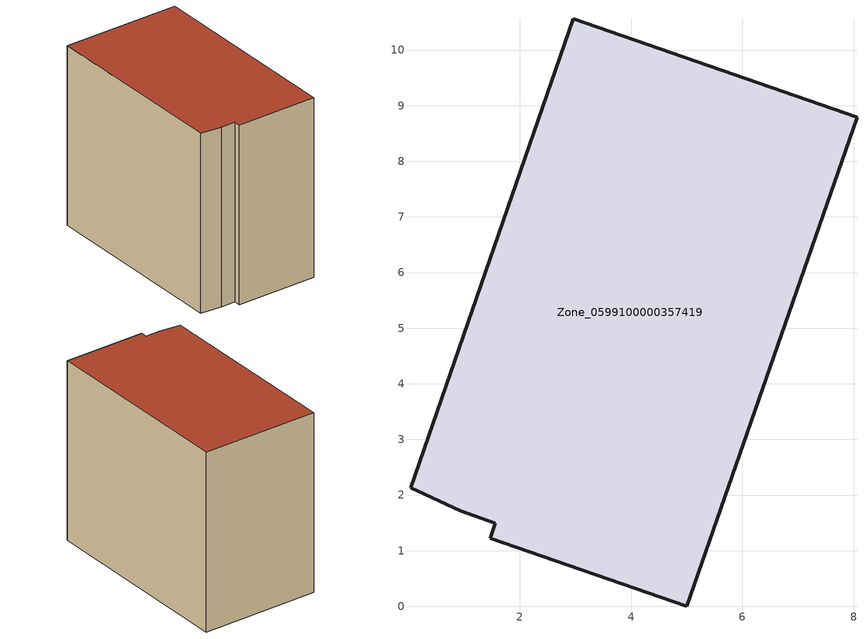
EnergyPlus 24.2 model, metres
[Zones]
Zone_0599100000357419
 floor ground (C_G): 1.56,1.49 0.93,1.71 0.03,2.13 2.96,10.56 8.06,8.79 5,0 1.47,1.22 z0
 wall outside (C_F): 1.47,1.22 5,0 8.06,8.79 2.96,10.56 0.03,2.13 0.93,1.71 1.56,1.49 1.47,1.22 z0:8.29
 roof outside (C_R): 0.93,1.71 1.56,1.49 1.47,1.22 5,0 8.06,8.79 2.96,10.56 0.03,2.13 z8.29
[BUILDING]
Pand.0599100000357419: North Axis=0; Terrain=City; Loads Convergence Tolerance Value=0.04; Temperature Convergence Tolerance Value=0.4; Solar Distribution=FullExterior; Maximum Number of Warmup Days=25; Minimum Number of Warmup Days=1
[Site:Location]
Rotterdam.The.Hague.AP_ZH_NLD Design_Conditions: Latitude=51.96; Longitude=4.45; Time Zone=1; Elevation=-4.5
[SITE:GROUNDTEMPERATURE:BUILDINGSURFACE]
18, 18, 18, 18, 18, 18, 18, 18, 18, 18, 18, 18
[MATERIAL] Thermal Absorptance=0.9; Solar Absorptance=0.7; Visible Absorptance=0.7
Name | Roughness | Thickness | Conductivity | Density | Specific Heat
G.TI.1992-2005 | MediumSmooth | 0.15 | 0.06 | 540 | 1210
F.TI.1992-2005 | Rough | 0.3 | 0.12 | 1920 | 840
R.TI.1992-2005 | MediumRough | 0.2 | 0.08 | 1500 | 1000
[CONSTRUCTION]
C_G: G.TI.1992-2005
C_F: F.TI.1992-2005
C_R: R.TI.1992-2005
[ZONE]
Zone_0599100000357419: Type=1; Multiplier=1; Ceiling Height=Autocalculate; Volume=Autocalculate; Floor Area=autocalculate; Part of Total Floor Area=Yes
[ZONEINFILTRATION:DESIGNFLOWRATE]
Infil_Zone_0599100000357419: Zone or ZoneList or Space or SpaceList=Zone_0599100000357419; Schedule=AlwaysOn; Design Flow Rate Calculation Method=Flow/Area; Flow Rate per Floor Area=0.0015; Constant Term Coefficient=1; Temperature Term Coefficient=0; Velocity Term Coefficient=0; Velocity Squared Term Coefficient=0
[HVACTEMPLATE:ZONE:IDEALLOADSAIRSYSTEM]
Zone_0599100000357419: Maximum Heating Supply Air Temperature=50; Minimum Cooling Supply Air Temperature=13; Maximum Heating Supply Air Humidity Ratio=0.0156; Minimum Cooling Supply Air Humidity Ratio=0.0077; Heating Limit=NoLimit; Cooling Limit=NoLimit; Dehumidification Control Type=ConstantSensibleHeatRatio; Cooling Sensible Heat Ratio=0.7; Dehumidification Setpoint=60; Humidification Control Type=None; Humidification Setpoint=30; Outdoor Air Method=None; Outdoor Air Flow Rate per Person=0.00944; Outdoor Air Flow Rate per Zone Floor Area=0; Outdoor Air Flow Rate per Zone=0; Demand Controlled Ventilation Type=None; Outdoor Air Economizer Type=NoEconomizer; Heat Recovery Type=None; Sensible Heat Recovery Effectiveness=0.7; Latent Heat Recovery Effectiveness=0.65
[ZONECONTROL:THERMOSTAT]
ThermostatControl_Zone_0599100000357419: Zone or ZoneList=Zone_0599100000357419; Control Type Schedule=DualSetpointControlType; Control 1=Thermostat_Zone_0599100000357419; Temperature Difference Between Cutout And Setpoint=0
[THERMOSTATSETPOINT:DUALSETPOINT]
Thermostat_Zone_0599100000357419: Heating Setpoint Temperature Schedule=HeatingSetpoint_Zone_0599100000357419; Cooling Setpoint Temperature Schedule=CoolingSetpoint_Zone_0599100000357419
[SCHEDULE:COMPACT]
HeatingSetpoint_Zone_0599100000357419: Through: 12/31, For: AllDays, Until: 24:00, 21
CoolingSetpoint_Zone_0599100000357419: Through: 12/31, For: AllDays, Until: 24:00, 24
DualSetpointControlType: Through: 12/31, For: AllDays, Until: 24:00, 4
AlwaysOn: Through: 12/31, For: AllDays, Until: 24:00, 1
